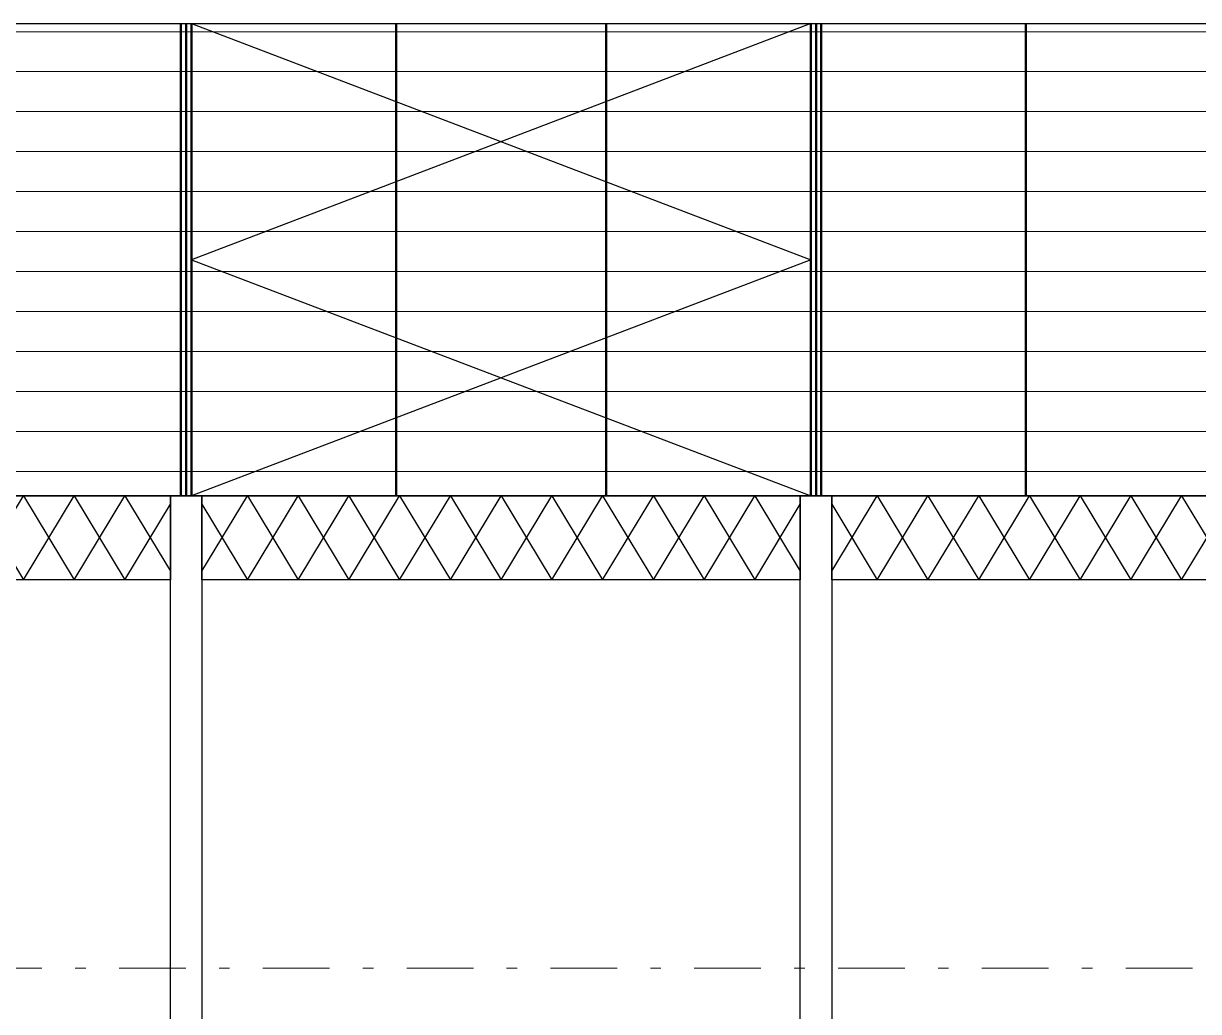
# Model space of a CAD drawing. Header units: millimetres. Extents: x 2175 to 3376, y 1504 to 1740.
# Drawn here: x 3135.83 to 3147.03, y 1617.92 to 1627.33 of the extents above; entities that cross this region are included whole.
import ezdxf

# ---------------------------------------------------------------- set-up
doc = ezdxf.new("R2010")
doc.units = ezdxf.units.MM
doc.linetypes.add('DASHDOT2', pattern=[12.7, 6.35, -3.175, 0, -3.175])
doc.linetypes.add('DASHED', pattern=[19.05, 12.7, -6.35])
for name, color, linetype in [('Atap', 3, 'Continuous'), ('GR', 7, 'Continuous'), ('HELP', 251, 'Continuous'), ('SUNGAI', 150, 'Continuous'), ('WF 150', 5, 'Continuous')]:
    doc.layers.add(name, color=color, linetype=linetype)
doc.layers.add('Garis Dim', color=131, linetype='DASHED', lineweight=9)
doc.layers.add('HAT', color=8, linetype='Continuous', lineweight=9)

msp = doc.modelspace()

# ---------------------------------------------------------------- hatches: boundary and pattern name
at = {"layer": 'HAT', "lineweight": 0, "ltscale": 0.3, "true_color": 0x939598}
h = msp.add_hatch(dxfattribs=at)
h.set_pattern_fill('LINE', color=252, scale=0.12)
h.set_pattern_definition([(0, (-9602.51916, 2275.71535), (0, 0.381), [])])
h.paths.add_polyline_path([(3100.382, 1627.331), (3216.382, 1627.331), (3216.382, 1622.831), (3100.382, 1622.831)])

# ---------------------------------------------------------------- linework, layer by layer
at = {"color": 1, "lineweight": 50}
for p, q in [((3137.382, 1627.331), (3137.382, 1622.831)), ((3139.382, 1627.331), (3139.382, 1622.831)), ((3141.382, 1627.331), (3141.382, 1622.831)), ((3143.382, 1627.331), (3143.382, 1622.831)), ((3145.382, 1627.331), (3145.382, 1622.831))]:
    msp.add_line(p, q, dxfattribs=at)
for points in [[(3131.531, 1622.75), (3131.965, 1622.031), (3132.448, 1622.831), (3132.932, 1622.031), (3133.415, 1622.831), (3133.898, 1622.031), (3134.382, 1622.831), (3134.865, 1622.031), (3135.348, 1622.831), (3135.832, 1622.031), (3136.315, 1622.831), (3136.798, 1622.031), (3137.232, 1622.75)], [(3131.531, 1622.113), (3131.965, 1622.831), (3132.448, 1622.031), (3132.932, 1622.831), (3133.415, 1622.031), (3133.898, 1622.831), (3134.382, 1622.031), (3134.865, 1622.831), (3135.348, 1622.031), (3135.832, 1622.831), (3136.315, 1622.031), (3136.798, 1622.831), (3137.232, 1622.113)], [(3131.531, 1622.75), (3131.965, 1622.031), (3132.448, 1622.831), (3132.932, 1622.031), (3133.415, 1622.831), (3133.898, 1622.031), (3134.382, 1622.831), (3134.865, 1622.031), (3135.348, 1622.831), (3135.832, 1622.031), (3136.315, 1622.831), (3136.798, 1622.031), (3137.232, 1622.75)], [(3131.531, 1622.113), (3131.965, 1622.831), (3132.448, 1622.031), (3132.932, 1622.831), (3133.415, 1622.031), (3133.898, 1622.831), (3134.382, 1622.031), (3134.865, 1622.831), (3135.348, 1622.031), (3135.832, 1622.831), (3136.315, 1622.031), (3136.798, 1622.831), (3137.232, 1622.113)], [(3137.531, 1622.75), (3137.965, 1622.031), (3138.448, 1622.831), (3138.932, 1622.031), (3139.415, 1622.831), (3139.898, 1622.031), (3140.382, 1622.831), (3140.865, 1622.031), (3141.348, 1622.831), (3141.832, 1622.031), (3142.315, 1622.831), (3142.798, 1622.031), (3143.232, 1622.75)], [(3137.531, 1622.113), (3137.965, 1622.831), (3138.448, 1622.031), (3138.932, 1622.831), (3139.415, 1622.031), (3139.898, 1622.831), (3140.382, 1622.031), (3140.865, 1622.831), (3141.348, 1622.031), (3141.832, 1622.831), (3142.315, 1622.031), (3142.798, 1622.831), (3143.232, 1622.113)], [(3137.531, 1622.75), (3137.965, 1622.031), (3138.448, 1622.831), (3138.932, 1622.031), (3139.415, 1622.831), (3139.898, 1622.031), (3140.382, 1622.831), (3140.865, 1622.031), (3141.348, 1622.831), (3141.832, 1622.031), (3142.315, 1622.831), (3142.798, 1622.031), (3143.232, 1622.75)], [(3137.531, 1622.113), (3137.965, 1622.831), (3138.448, 1622.031), (3138.932, 1622.831), (3139.415, 1622.031), (3139.898, 1622.831), (3140.382, 1622.031), (3140.865, 1622.831), (3141.348, 1622.031), (3141.832, 1622.831), (3142.315, 1622.031), (3142.798, 1622.831), (3143.232, 1622.113)], [(3143.531, 1622.75), (3143.965, 1622.031), (3144.448, 1622.831), (3144.932, 1622.031), (3145.415, 1622.831), (3145.898, 1622.031), (3146.382, 1622.831), (3146.865, 1622.031), (3147.348, 1622.831), (3147.832, 1622.031), (3148.315, 1622.831), (3148.798, 1622.031), (3149.232, 1622.75)], [(3143.531, 1622.113), (3143.965, 1622.831), (3144.448, 1622.031), (3144.932, 1622.831), (3145.415, 1622.031), (3145.898, 1622.831), (3146.382, 1622.031), (3146.865, 1622.831), (3147.348, 1622.031), (3147.832, 1622.831), (3148.315, 1622.031), (3148.798, 1622.831), (3149.232, 1622.113)], [(3143.531, 1622.75), (3143.965, 1622.031), (3144.448, 1622.831), (3144.932, 1622.031), (3145.415, 1622.831), (3145.898, 1622.031), (3146.382, 1622.831), (3146.865, 1622.031), (3147.348, 1622.831), (3147.832, 1622.031), (3148.315, 1622.831), (3148.798, 1622.031), (3149.232, 1622.75)], [(3143.531, 1622.113), (3143.965, 1622.831), (3144.448, 1622.031), (3144.932, 1622.831), (3145.415, 1622.031), (3145.898, 1622.831), (3146.382, 1622.031), (3146.865, 1622.831), (3147.348, 1622.031), (3147.832, 1622.831), (3148.315, 1622.031), (3148.798, 1622.831), (3149.232, 1622.113)]]:
    msp.add_lwpolyline(points)
at = {"layer": 'Atap'}
for points in [[(3137.432, 1627.331), (3143.332, 1625.081), (3137.432, 1622.831)], [(3143.332, 1627.331), (3137.432, 1625.081), (3143.332, 1622.831)]]:
    msp.add_lwpolyline(points, dxfattribs=at)
at = {"layer": 'Garis Dim', "linetype": 'DASHDOT2', "ltscale": 0.1}
for p, q in [((3098.382, 1627.331), (3221.382, 1627.331)), ((3098.382, 1622.831), (3221.382, 1622.831)), ((3098.382, 1618.331), (3221.382, 1618.331))]:
    msp.add_line(p, q, dxfattribs=at)
at = {"layer": 'GR'}
msp.add_lwpolyline([(3100.382, 1627.331), (3216.382, 1627.331), (3216.382, 1622.831), (3100.382, 1622.831)], close=True, dxfattribs=at)
at = {"layer": 'HELP'}
for points in [[(3131.531, 1622.831), (3137.232, 1622.831), (3137.232, 1622.031), (3131.531, 1622.031)], [(3131.531, 1622.831), (3137.232, 1622.831), (3137.232, 1622.031), (3131.531, 1622.031)], [(3137.531, 1622.831), (3143.232, 1622.831), (3143.232, 1622.031), (3137.531, 1622.031)], [(3137.531, 1622.831), (3143.232, 1622.831), (3143.232, 1622.031), (3137.531, 1622.031)], [(3143.531, 1622.831), (3149.232, 1622.831), (3149.232, 1622.031), (3143.531, 1622.031)], [(3143.531, 1622.831), (3149.232, 1622.831), (3149.232, 1622.031), (3143.531, 1622.031)]]:
    msp.add_lwpolyline(points, close=True, dxfattribs=at)
at = {"layer": 'SUNGAI'}
for points in [[(3137.232, 1622.831), (3137.532, 1622.831), (3137.532, 1614.831), (3137.232, 1614.831)], [(3143.232, 1622.831), (3143.532, 1622.831), (3143.532, 1614.831), (3143.232, 1614.831)]]:
    msp.add_lwpolyline(points, close=True, dxfattribs=at)
at = {"layer": 'WF 150', "color": 0, "lineweight": 50}
for p, q in [((3137.332, 1627.331), (3137.332, 1622.831)), ((3137.432, 1627.331), (3137.432, 1622.831)), ((3143.332, 1627.331), (3143.332, 1622.831)), ((3143.432, 1627.331), (3143.432, 1622.831))]:
    msp.add_line(p, q, dxfattribs=at)

doc.saveas('drawing.dxf')
